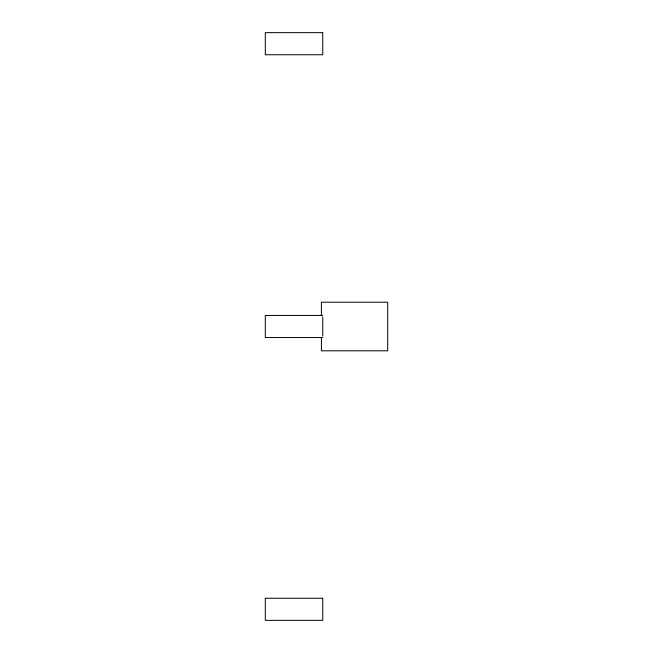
<?xml version="1.0" encoding="UTF-8"?>
<svg xmlns="http://www.w3.org/2000/svg" width="653" height="653" viewBox="0 0 653 653"><rect width="100%" height="100%" fill="white"/><g stroke="black" fill="none" stroke-linecap="round" stroke-linejoin="round"><path stroke-width="0.98" d="M322.745 315.456L265.298 315.456L265.298 337.544L322.745 337.544M322.745 316.934L322.745 336.066M321.415 315.358L321.415 302.2L387.702 302.2L387.702 350.8L321.415 350.8L321.415 337.642M322.745 32.65L265.298 32.65L265.298 54.746L322.745 54.746L322.745 32.65M322.745 598.254L265.298 598.254L265.298 620.35L322.745 620.35L322.745 598.254"/></g></svg>
